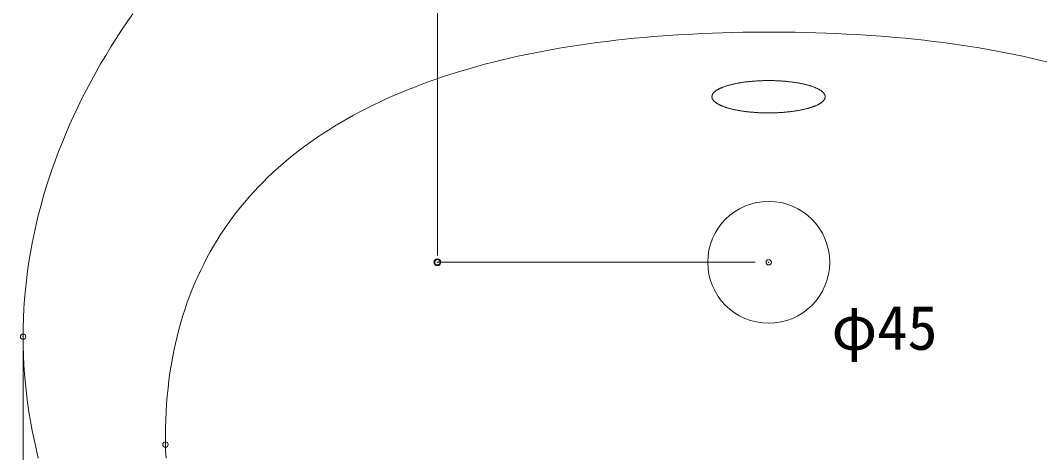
# Model space of a CAD drawing. Units: millimetres, scale not verified. Extents: x -1002 to 1010, y -687 to 676.
# Drawn here: x -796.8 to -420.9, y 231.6 to 391.3 of the extents above; entities that cross this region are included whole.
import ezdxf
from ezdxf.enums import TextEntityAlignment as Align

# ---------------------------------------------------------------- set-up
doc = ezdxf.new("R2010")
doc.units = ezdxf.units.MM
doc.header["$LTSCALE"] = 5
doc.header["$PDMODE"] = 32
doc.header["$PDSIZE"] = 2
doc.layers.add('0-0', color=7, linetype='Continuous', lineweight=15)
doc.layers.add('F-0', color=7, linetype='Continuous', lineweight=15)
doc.styles.add('ＭＳ ゴシック', font='')
doc.styles.get('ＭＳ ゴシック').set_extended_font_data('MS Gothic')

# ---------------------------------------------------------------- blocks, each defined once
blk = doc.blocks.new('_DOT')
at = {"layer": '0-0'}
blk.add_line((-0.5, 0), (-1, 0), dxfattribs=at)
blk.add_circle((0, 0), 0.25, dxfattribs=at)
blk.add_circle((0, 0), 0.25, dxfattribs=at)

msp = doc.modelspace()

# ---------------------------------------------------------------- linework, layer by layer
at = {"layer": 'F-0'}
for p, q in [((-642.94, 506.92), (-642.94, 306.92)), ((-525.763, 301.92), (-642.94, 301.92)), ((-795.763, 269.42), (-795.763, -23.075))]:
    msp.add_line(p, q, dxfattribs=at)
at = {"layer": 'F-0', "lineweight": 18}
for points in [[(-795.763, 274.422), (-795.729, 277.892), (-795.626, 281.362), (-795.456, 284.832), (-795.219, 288.302), (-794.916, 291.762), (-794.546, 295.212), (-794.11, 298.662), (-793.61, 302.112), (-793.045, 305.552), (-792.415, 308.982), (-791.723, 312.402), (-790.967, 315.822), (-790.149, 319.222), (-789.268, 322.622), (-788.326, 326.012), (-787.323, 329.382), (-786.26, 332.752), (-785.136, 336.102), (-783.953, 339.442), (-782.711, 342.772), (-781.411, 346.082), (-780.052, 349.382), (-778.636, 352.662), (-777.163, 355.932), (-775.634, 359.182), (-774.048, 362.412), (-772.408, 365.632), (-770.712, 368.832), (-768.962, 372.012), (-767.157, 375.172), (-765.3, 378.312), (-763.389, 381.432), (-761.427, 384.532), (-759.412, 387.602), (-757.346, 390.662), (-755.229, 393.692)], [(-680.899, 352.162), (-678.608, 353.542), (-676.281, 354.892), (-673.917, 356.202), (-671.518, 357.492), (-669.082, 358.752), (-666.611, 359.992), (-664.104, 361.192), (-661.563, 362.362), (-658.986, 363.512), (-656.375, 364.622), (-653.73, 365.712), (-651.05, 366.772), (-648.337, 367.802), (-645.59, 368.802), (-642.81, 369.782), (-639.997, 370.722), (-637.151, 371.642), (-634.273, 372.532), (-631.362, 373.402), (-628.419, 374.232), (-625.445, 375.042), (-622.439, 375.822), (-619.401, 376.572), (-616.333, 377.302), (-613.234, 377.992), (-610.104, 378.672), (-606.944, 379.312), (-603.755, 379.932), (-600.535, 380.522), (-597.286, 381.082), (-594.007, 381.622), (-590.7, 382.132), (-587.364, 382.612), (-583.999, 383.072), (-580.607, 383.502), (-577.186, 383.912), (-573.737, 384.292), (-570.262, 384.642), (-566.758, 384.972)], [(-566.758, 384.972), (-563.228, 385.272), (-559.672, 385.552), (-556.088, 385.802), (-552.479, 386.022), (-548.844, 386.222), (-545.183, 386.392), (-541.496, 386.542), (-537.784, 386.672), (-534.048, 386.772), (-530.287, 386.842), (-526.501, 386.892), (-522.691, 386.922), (-518.822, 386.922), (-514.932, 386.892), (-511.069, 386.842), (-507.234, 386.772), (-503.426, 386.672), (-499.646, 386.542), (-495.895, 386.392), (-492.172, 386.222), (-488.477, 386.022), (-484.811, 385.802), (-481.175, 385.552), (-477.567, 385.272), (-473.989, 384.972), (-470.44, 384.642), (-466.921, 384.292), (-463.432, 383.912), (-459.974, 383.502), (-456.546, 383.072), (-453.148, 382.612), (-449.781, 382.132), (-446.446, 381.622), (-443.141, 381.082), (-439.868, 380.522), (-436.627, 379.932), (-433.417, 379.312), (-430.24, 378.672), (-427.095, 377.992)], [(-427.095, 377.992), (-423.983, 377.302), (-420.903, 376.572), (-417.856, 375.822)], [(-738.981, 274.512), (-738.316, 277.112), (-737.605, 279.672), (-736.847, 282.212), (-736.043, 284.702), (-735.193, 287.172), (-734.298, 289.602), (-733.357, 292.002), (-732.372, 294.372), (-731.342, 296.712), (-730.267, 299.012), (-729.148, 301.282), (-727.986, 303.522), (-726.779, 305.732), (-725.529, 307.902), (-724.236, 310.042), (-722.9, 312.162), (-721.521, 314.232), (-720.1, 316.282), (-718.637, 318.302), (-717.131, 320.282), (-715.584, 322.242), (-713.996, 324.162), (-712.366, 326.052), (-710.695, 327.912), (-708.984, 329.742), (-707.233, 331.542), (-705.441, 333.312), (-703.609, 335.042), (-701.738, 336.752), (-699.827, 338.432), (-697.877, 340.072), (-695.888, 341.692), (-693.861, 343.282), (-691.795, 344.832), (-689.691, 346.362), (-687.549, 347.852), (-685.37, 349.322), (-683.153, 350.752), (-680.899, 352.162)], [(-790.149, 229.612), (-790.967, 233.012), (-791.723, 236.432), (-792.415, 239.852), (-793.045, 243.292), (-793.61, 246.722), (-794.11, 250.172), (-794.546, 253.622), (-794.916, 257.082), (-795.219, 260.542), (-795.456, 264.002), (-795.626, 267.472), (-795.729, 270.942), (-795.763, 274.422)], [(-743.043, 229.612), (-743.185, 232.262), (-743.265, 234.922), (-743.281, 237.692), (-743.244, 240.732), (-743.157, 243.732), (-743.02, 246.702), (-742.834, 249.632), (-742.598, 252.532), (-742.314, 255.392), (-741.982, 258.232), (-741.601, 261.032), (-741.172, 263.792), (-740.695, 266.522), (-740.171, 269.222), (-739.6, 271.882), (-738.981, 274.512)]]:
    msp.add_lwpolyline(points, dxfattribs=at)
at = {"layer": 'F-0'}
for points in [[(-519.197, 369.002), (-519.537, 369.002), (-519.879, 369.012), (-520.223, 369.012), (-520.568, 369.012), (-520.914, 369.022), (-521.26, 369.012), (-521.604, 369.012), (-521.947, 369.012), (-522.288, 369.002), (-522.628, 368.992), (-522.966, 368.982), (-523.302, 368.972), (-523.638, 368.962), (-523.971, 368.952), (-524.303, 368.932), (-524.632, 368.922), (-524.961, 368.902), (-525.287, 368.882), (-525.611, 368.862), (-525.934, 368.842), (-526.254, 368.812), (-526.572, 368.792), (-526.889, 368.762), (-527.203, 368.732), (-527.515, 368.702), (-527.825, 368.672), (-528.133, 368.642), (-528.438, 368.612), (-528.741, 368.572), (-529.042, 368.542), (-529.34, 368.502), (-529.636, 368.462), (-529.93, 368.422), (-530.22, 368.382), (-530.509, 368.342), (-530.794, 368.292), (-531.077, 368.252), (-531.358, 368.202), (-531.635, 368.152)], [(-531.635, 368.152), (-531.358, 368.202), (-531.077, 368.252), (-530.794, 368.292), (-530.509, 368.342), (-530.22, 368.382), (-529.93, 368.422), (-529.636, 368.462), (-529.34, 368.502), (-529.042, 368.542), (-528.741, 368.572), (-528.438, 368.612), (-528.133, 368.642), (-527.825, 368.672), (-527.515, 368.702), (-527.203, 368.732), (-526.889, 368.762), (-526.572, 368.792), (-526.254, 368.812), (-525.934, 368.842), (-525.611, 368.862), (-525.287, 368.882), (-524.961, 368.902), (-524.632, 368.922), (-524.303, 368.932), (-523.971, 368.952), (-523.638, 368.962), (-523.302, 368.972), (-522.966, 368.982), (-522.628, 368.992), (-522.288, 369.002), (-521.947, 369.012), (-521.604, 369.012), (-521.26, 369.012), (-520.914, 369.022), (-520.568, 369.012), (-520.223, 369.012), (-519.879, 369.012), (-519.537, 369.002), (-519.197, 369.002)], [(-507.527, 367.652), (-507.776, 367.712), (-508.029, 367.762), (-508.284, 367.822), (-508.543, 367.872), (-508.804, 367.932), (-509.069, 367.982), (-509.337, 368.032), (-509.607, 368.082), (-509.881, 368.132), (-510.157, 368.182), (-510.436, 368.222), (-510.717, 368.272), (-511.002, 368.312), (-511.289, 368.362), (-511.578, 368.402), (-511.87, 368.442), (-512.165, 368.482), (-512.462, 368.522), (-512.762, 368.552), (-513.064, 368.592), (-513.368, 368.622), (-513.675, 368.662), (-513.984, 368.692), (-514.295, 368.722), (-514.608, 368.752), (-514.923, 368.772), (-515.241, 368.802), (-515.56, 368.822), (-515.882, 368.852), (-516.205, 368.872), (-516.53, 368.892), (-516.858, 368.912), (-517.187, 368.922), (-517.517, 368.942), (-517.85, 368.962), (-518.184, 368.972), (-518.52, 368.982), (-518.858, 368.992), (-519.197, 369.002)], [(-519.197, 369.002), (-518.858, 368.992), (-518.52, 368.982), (-518.184, 368.972), (-517.85, 368.962), (-517.517, 368.942), (-517.187, 368.922), (-516.858, 368.912), (-516.53, 368.892), (-516.205, 368.872), (-515.882, 368.852), (-515.56, 368.822), (-515.241, 368.802), (-514.923, 368.772), (-514.608, 368.752), (-514.295, 368.722), (-513.984, 368.692), (-513.675, 368.662), (-513.368, 368.622), (-513.064, 368.592), (-512.762, 368.552), (-512.462, 368.522), (-512.165, 368.482), (-511.87, 368.442), (-511.578, 368.402), (-511.289, 368.362), (-511.002, 368.312), (-510.717, 368.272), (-510.436, 368.222), (-510.157, 368.182), (-509.881, 368.132), (-509.607, 368.082), (-509.337, 368.032), (-509.069, 367.982), (-508.804, 367.932), (-508.543, 367.872), (-508.284, 367.822), (-508.029, 367.762), (-507.776, 367.712), (-507.527, 367.652)], [(-539.854, 365.512), (-539.986, 365.432), (-540.114, 365.342), (-540.237, 365.252), (-540.356, 365.172), (-540.47, 365.082), (-540.579, 364.992), (-540.683, 364.902), (-540.783, 364.812), (-540.878, 364.722), (-540.968, 364.632), (-541.053, 364.542), (-541.133, 364.452), (-541.208, 364.362), (-541.278, 364.262), (-541.343, 364.172), (-541.403, 364.082), (-541.458, 363.982), (-541.507, 363.892), (-541.551, 363.792), (-541.59, 363.702), (-541.624, 363.602), (-541.652, 363.502), (-541.675, 363.412), (-541.692, 363.312), (-541.704, 363.212), (-541.71, 363.112), (-541.711, 363.012), (-541.706, 362.922), (-541.696, 362.822), (-541.68, 362.722), (-541.658, 362.622), (-541.631, 362.522), (-541.599, 362.432), (-541.562, 362.332), (-541.519, 362.242), (-541.47, 362.142), (-541.417, 362.052), (-541.358, 361.952), (-541.295, 361.862)], [(-541.295, 361.862), (-541.358, 361.952), (-541.417, 362.052), (-541.47, 362.142), (-541.519, 362.242), (-541.562, 362.332), (-541.599, 362.432), (-541.631, 362.522), (-541.658, 362.622), (-541.68, 362.722), (-541.696, 362.822), (-541.706, 362.922), (-541.711, 363.012), (-541.71, 363.112), (-541.704, 363.212), (-541.692, 363.312), (-541.675, 363.412), (-541.652, 363.502), (-541.624, 363.602), (-541.59, 363.702), (-541.551, 363.792), (-541.507, 363.892), (-541.458, 363.982), (-541.403, 364.082), (-541.343, 364.172), (-541.278, 364.262), (-541.208, 364.362), (-541.133, 364.452), (-541.053, 364.542), (-540.968, 364.632), (-540.878, 364.722), (-540.783, 364.812), (-540.683, 364.902), (-540.579, 364.992), (-540.47, 365.082), (-540.356, 365.172), (-540.237, 365.252), (-540.114, 365.342), (-539.986, 365.432), (-539.854, 365.512)], [(-531.635, 368.152), (-531.91, 368.112), (-532.182, 368.062), (-532.451, 368.012), (-532.717, 367.952), (-532.98, 367.902), (-533.24, 367.852), (-533.497, 367.792), (-533.751, 367.732), (-534.002, 367.682), (-534.25, 367.622), (-534.494, 367.562), (-534.735, 367.502), (-534.973, 367.442), (-535.208, 367.372), (-535.439, 367.312), (-535.667, 367.252), (-535.891, 367.182), (-536.111, 367.112), (-536.328, 367.052), (-536.542, 366.982), (-536.752, 366.912), (-536.958, 366.842), (-537.16, 366.772), (-537.359, 366.692), (-537.554, 366.622), (-537.745, 366.552), (-537.932, 366.472), (-538.115, 366.402), (-538.294, 366.322), (-538.469, 366.242), (-538.639, 366.162), (-538.806, 366.082), (-538.969, 366.012), (-539.127, 365.922), (-539.281, 365.842), (-539.431, 365.762), (-539.577, 365.682), (-539.718, 365.602), (-539.854, 365.512)], [(-539.854, 365.512), (-539.718, 365.602), (-539.577, 365.682), (-539.431, 365.762), (-539.281, 365.842), (-539.127, 365.922), (-538.969, 366.012), (-538.806, 366.082), (-538.639, 366.162), (-538.469, 366.242), (-538.294, 366.322), (-538.115, 366.402), (-537.932, 366.472), (-537.745, 366.552), (-537.554, 366.622), (-537.359, 366.692), (-537.16, 366.772), (-536.958, 366.842), (-536.752, 366.912), (-536.542, 366.982), (-536.328, 367.052), (-536.111, 367.112), (-535.891, 367.182), (-535.667, 367.252), (-535.439, 367.312), (-535.208, 367.372), (-534.973, 367.442), (-534.735, 367.502), (-534.494, 367.562), (-534.25, 367.622), (-534.002, 367.682), (-533.751, 367.732), (-533.497, 367.792), (-533.24, 367.852), (-532.98, 367.902), (-532.717, 367.952), (-532.451, 368.012), (-532.182, 368.062), (-531.91, 368.112), (-531.635, 368.152)], [(-500.73, 364.682), (-500.822, 364.772), (-500.919, 364.862), (-501.021, 364.952), (-501.128, 365.042), (-501.24, 365.122), (-501.356, 365.212), (-501.477, 365.302), (-501.602, 365.382), (-501.732, 365.472), (-501.866, 365.552), (-502.005, 365.642), (-502.149, 365.722), (-502.296, 365.802), (-502.448, 365.882), (-502.604, 365.962), (-502.765, 366.052), (-502.93, 366.122), (-503.098, 366.202), (-503.271, 366.282), (-503.448, 366.362), (-503.629, 366.432), (-503.814, 366.512), (-504.003, 366.582), (-504.196, 366.662), (-504.393, 366.732), (-504.593, 366.802), (-504.798, 366.872), (-505.006, 366.942), (-505.217, 367.012), (-505.433, 367.082), (-505.652, 367.152), (-505.874, 367.212), (-506.1, 367.282), (-506.329, 367.342), (-506.562, 367.412), (-506.798, 367.472), (-507.038, 367.532), (-507.281, 367.592), (-507.527, 367.652)], [(-507.527, 367.652), (-507.281, 367.592), (-507.038, 367.532), (-506.798, 367.472), (-506.562, 367.412), (-506.329, 367.342), (-506.1, 367.282), (-505.874, 367.212), (-505.652, 367.152), (-505.433, 367.082), (-505.217, 367.012), (-505.006, 366.942), (-504.798, 366.872), (-504.593, 366.802), (-504.393, 366.732), (-504.196, 366.662), (-504.003, 366.582), (-503.814, 366.512), (-503.629, 366.432), (-503.448, 366.362), (-503.271, 366.282), (-503.098, 366.202), (-502.93, 366.122), (-502.765, 366.052), (-502.604, 365.962), (-502.448, 365.882), (-502.296, 365.802), (-502.149, 365.722), (-502.005, 365.642), (-501.866, 365.552), (-501.732, 365.472), (-501.602, 365.382), (-501.477, 365.302), (-501.356, 365.212), (-501.24, 365.122), (-501.128, 365.042), (-501.021, 364.952), (-500.919, 364.862), (-500.822, 364.772), (-500.73, 364.682)], [(-501.211, 361.002), (-501.101, 361.082), (-500.995, 361.172), (-500.895, 361.262), (-500.799, 361.352), (-500.707, 361.442), (-500.621, 361.532), (-500.54, 361.632), (-500.463, 361.722), (-500.392, 361.812), (-500.326, 361.912), (-500.265, 362.002), (-500.209, 362.092), (-500.158, 362.192), (-500.112, 362.282), (-500.072, 362.382), (-500.037, 362.482), (-500.007, 362.572), (-499.983, 362.672), (-499.964, 362.772), (-499.951, 362.872), (-499.943, 362.972), (-499.941, 363.062), (-499.945, 363.162), (-499.954, 363.262), (-499.969, 363.362), (-499.989, 363.462), (-500.014, 363.552), (-500.045, 363.652), (-500.081, 363.742), (-500.123, 363.842), (-500.17, 363.942), (-500.222, 364.032), (-500.279, 364.122), (-500.342, 364.222), (-500.409, 364.312), (-500.482, 364.402), (-500.56, 364.502), (-500.642, 364.592), (-500.73, 364.682)], [(-500.73, 364.682), (-500.642, 364.592), (-500.56, 364.502), (-500.482, 364.402), (-500.409, 364.312), (-500.342, 364.222), (-500.279, 364.122), (-500.222, 364.032), (-500.17, 363.942), (-500.123, 363.842), (-500.081, 363.742), (-500.045, 363.652), (-500.014, 363.552), (-499.989, 363.462), (-499.969, 363.362), (-499.954, 363.262), (-499.945, 363.162), (-499.941, 363.062), (-499.943, 362.972), (-499.951, 362.872), (-499.964, 362.772), (-499.983, 362.672), (-500.007, 362.572), (-500.037, 362.482), (-500.072, 362.382), (-500.112, 362.282), (-500.158, 362.192), (-500.209, 362.092), (-500.265, 362.002), (-500.326, 361.912), (-500.392, 361.812), (-500.463, 361.722), (-500.54, 361.632), (-500.621, 361.532), (-500.707, 361.442), (-500.799, 361.352), (-500.895, 361.262), (-500.995, 361.172), (-501.101, 361.082), (-501.211, 361.002)], [(-541.295, 361.862), (-541.226, 361.772), (-541.152, 361.672), (-541.073, 361.582), (-540.989, 361.492), (-540.901, 361.402), (-540.807, 361.312), (-540.708, 361.222), (-540.605, 361.132), (-540.497, 361.042), (-540.385, 360.952), (-540.267, 360.872), (-540.145, 360.782), (-540.019, 360.692), (-539.888, 360.612), (-539.752, 360.522), (-539.612, 360.442), (-539.468, 360.362), (-539.319, 360.282), (-539.166, 360.192), (-539.009, 360.112), (-538.847, 360.032), (-538.682, 359.952), (-538.512, 359.882), (-538.338, 359.802), (-538.16, 359.722), (-537.978, 359.652), (-537.792, 359.572), (-537.602, 359.502), (-537.408, 359.422), (-537.21, 359.352), (-537.009, 359.282), (-536.804, 359.212), (-536.595, 359.142), (-536.382, 359.072), (-536.166, 359.002), (-535.946, 358.942), (-535.723, 358.872), (-535.496, 358.802), (-535.266, 358.742)], [(-535.266, 358.742), (-535.496, 358.802), (-535.723, 358.872), (-535.946, 358.942), (-536.166, 359.002), (-536.382, 359.072), (-536.595, 359.142), (-536.804, 359.212), (-537.009, 359.282), (-537.21, 359.352), (-537.408, 359.422), (-537.602, 359.502), (-537.792, 359.572), (-537.978, 359.652), (-538.16, 359.722), (-538.338, 359.802), (-538.512, 359.882), (-538.682, 359.952), (-538.847, 360.032), (-539.009, 360.112), (-539.166, 360.192), (-539.319, 360.282), (-539.468, 360.362), (-539.612, 360.442), (-539.752, 360.522), (-539.888, 360.612), (-540.019, 360.692), (-540.145, 360.782), (-540.267, 360.872), (-540.385, 360.952), (-540.497, 361.042), (-540.605, 361.132), (-540.708, 361.222), (-540.807, 361.312), (-540.901, 361.402), (-540.989, 361.492), (-541.073, 361.582), (-541.152, 361.672), (-541.226, 361.772), (-541.295, 361.862)], [(-508.739, 358.192), (-508.478, 358.242), (-508.22, 358.292), (-507.965, 358.352), (-507.714, 358.412), (-507.465, 358.472), (-507.22, 358.532), (-506.978, 358.592), (-506.739, 358.652), (-506.504, 358.712), (-506.272, 358.772), (-506.043, 358.842), (-505.818, 358.902), (-505.597, 358.972), (-505.379, 359.042), (-505.164, 359.102), (-504.953, 359.172), (-504.746, 359.242), (-504.543, 359.312), (-504.343, 359.392), (-504.148, 359.462), (-503.956, 359.532), (-503.768, 359.612), (-503.584, 359.682), (-503.404, 359.762), (-503.228, 359.842), (-503.056, 359.912), (-502.888, 359.992), (-502.724, 360.072), (-502.565, 360.152), (-502.41, 360.232), (-502.259, 360.322), (-502.112, 360.402), (-501.97, 360.482), (-501.832, 360.572), (-501.699, 360.652), (-501.57, 360.742), (-501.446, 360.822), (-501.326, 360.912), (-501.211, 361.002)], [(-501.211, 361.002), (-501.326, 360.912), (-501.446, 360.822), (-501.57, 360.742), (-501.699, 360.652), (-501.832, 360.572), (-501.97, 360.482), (-502.112, 360.402), (-502.259, 360.322), (-502.41, 360.232), (-502.565, 360.152), (-502.724, 360.072), (-502.888, 359.992), (-503.056, 359.912), (-503.228, 359.842), (-503.404, 359.762), (-503.584, 359.682), (-503.768, 359.612), (-503.956, 359.532), (-504.148, 359.462), (-504.343, 359.392), (-504.543, 359.312), (-504.746, 359.242), (-504.953, 359.172), (-505.164, 359.102), (-505.379, 359.042), (-505.597, 358.972), (-505.818, 358.902), (-506.043, 358.842), (-506.272, 358.772), (-506.504, 358.712), (-506.739, 358.652), (-506.978, 358.592), (-507.22, 358.532), (-507.465, 358.472), (-507.714, 358.412), (-507.965, 358.352), (-508.22, 358.292), (-508.478, 358.242), (-508.739, 358.192)], [(-535.266, 358.742), (-535.032, 358.682), (-534.795, 358.622), (-534.555, 358.562), (-534.311, 358.502), (-534.064, 358.442), (-533.814, 358.382), (-533.561, 358.322), (-533.305, 358.272), (-533.045, 358.212), (-532.783, 358.162), (-532.518, 358.112), (-532.249, 358.062), (-531.978, 358.012), (-531.704, 357.962), (-531.427, 357.912), (-531.148, 357.862), (-530.865, 357.822), (-530.58, 357.782), (-530.293, 357.732), (-530.003, 357.692), (-529.71, 357.652), (-529.415, 357.612), (-529.117, 357.582), (-528.817, 357.542), (-528.514, 357.502), (-528.209, 357.472), (-527.902, 357.442), (-527.593, 357.412), (-527.281, 357.382), (-526.968, 357.352), (-526.652, 357.322), (-526.334, 357.302), (-526.014, 357.272), (-525.692, 357.252), (-525.368, 357.232), (-525.042, 357.212), (-524.715, 357.192), (-524.385, 357.172), (-524.054, 357.162)], [(-524.054, 357.162), (-524.385, 357.172), (-524.715, 357.192), (-525.042, 357.212), (-525.368, 357.232), (-525.692, 357.252), (-526.014, 357.272), (-526.334, 357.302), (-526.652, 357.322), (-526.968, 357.352), (-527.281, 357.382), (-527.593, 357.412), (-527.902, 357.442), (-528.209, 357.472), (-528.514, 357.502), (-528.817, 357.542), (-529.117, 357.582), (-529.415, 357.612), (-529.71, 357.652), (-530.003, 357.692), (-530.293, 357.732), (-530.58, 357.782), (-530.865, 357.822), (-531.148, 357.862), (-531.427, 357.912), (-531.704, 357.962), (-531.978, 358.012), (-532.249, 358.062), (-532.518, 358.112), (-532.783, 358.162), (-533.045, 358.212), (-533.305, 358.272), (-533.561, 358.322), (-533.814, 358.382), (-534.064, 358.442), (-534.311, 358.502), (-534.555, 358.562), (-534.795, 358.622), (-535.032, 358.682), (-535.266, 358.742)], [(-520.827, 357.092), (-520.482, 357.092), (-520.137, 357.092), (-519.794, 357.102), (-519.452, 357.102), (-519.112, 357.112), (-518.773, 357.122), (-518.436, 357.132), (-518.101, 357.142), (-517.767, 357.152), (-517.435, 357.172), (-517.104, 357.182), (-516.776, 357.202), (-516.449, 357.222), (-516.124, 357.242), (-515.801, 357.262), (-515.48, 357.282), (-515.161, 357.312), (-514.844, 357.342), (-514.529, 357.362), (-514.217, 357.392), (-513.906, 357.422), (-513.598, 357.452), (-513.292, 357.492), (-512.988, 357.522), (-512.687, 357.562), (-512.388, 357.592), (-512.091, 357.632), (-511.797, 357.672), (-511.506, 357.712), (-511.217, 357.752), (-510.93, 357.802), (-510.647, 357.842), (-510.366, 357.892), (-510.087, 357.932), (-509.812, 357.982), (-509.539, 358.032), (-509.269, 358.082), (-509.003, 358.132), (-508.739, 358.192)], [(-508.739, 358.192), (-509.003, 358.132), (-509.269, 358.082), (-509.539, 358.032), (-509.812, 357.982), (-510.087, 357.932), (-510.366, 357.892), (-510.647, 357.842), (-510.93, 357.802), (-511.217, 357.752), (-511.506, 357.712), (-511.797, 357.672), (-512.091, 357.632), (-512.388, 357.592), (-512.687, 357.562), (-512.988, 357.522), (-513.292, 357.492), (-513.598, 357.452), (-513.906, 357.422), (-514.217, 357.392), (-514.529, 357.362), (-514.844, 357.342), (-515.161, 357.312), (-515.48, 357.282), (-515.801, 357.262), (-516.124, 357.242), (-516.449, 357.222), (-516.776, 357.202), (-517.104, 357.182), (-517.435, 357.172), (-517.767, 357.152), (-518.101, 357.142), (-518.436, 357.132), (-518.773, 357.122), (-519.112, 357.112), (-519.452, 357.102), (-519.794, 357.102), (-520.137, 357.092), (-520.482, 357.092), (-520.827, 357.092)]]:
    msp.add_lwpolyline(points, dxfattribs=at)
msp.add_lwpolyline([(-524.054, 357.162), (-523.721, 357.142), (-523.386, 357.132), (-523.05, 357.122), (-522.712, 357.112), (-522.373, 357.102), (-522.032, 357.102), (-521.69, 357.092), (-521.346, 357.092), (-521.001, 357.092), (-521.346, 357.092), (-521.69, 357.092), (-522.032, 357.102), (-522.373, 357.102), (-522.712, 357.112), (-523.05, 357.122), (-523.386, 357.132), (-523.721, 357.142)], close=True, dxfattribs=at)
msp.add_circle((-520.763, 301.92), 22.5, dxfattribs=at)
for p in [(-642.94, 301.92), (-520.763, 301.92), (-795.763, 274.42), (-743.263, 234.618)]:
    msp.add_point(p, dxfattribs=at)

# ---------------------------------------------------------------- block references
at = {"layer": 'F-0', "xscale": 5, "yscale": 5, "rotation": 270}
msp.add_blockref('_DOT', (-642.94, 301.92), dxfattribs=at)

# ---------------------------------------------------------------- texts
at = {"layer": 'F-0', "style": 'ＭＳ ゴシック'}
msp.add_text('φ45', height=16.35, dxfattribs=at).set_placement((-497.618, 264.69), align=Align.BOTTOM_LEFT)

doc.saveas('drawing.dxf')
